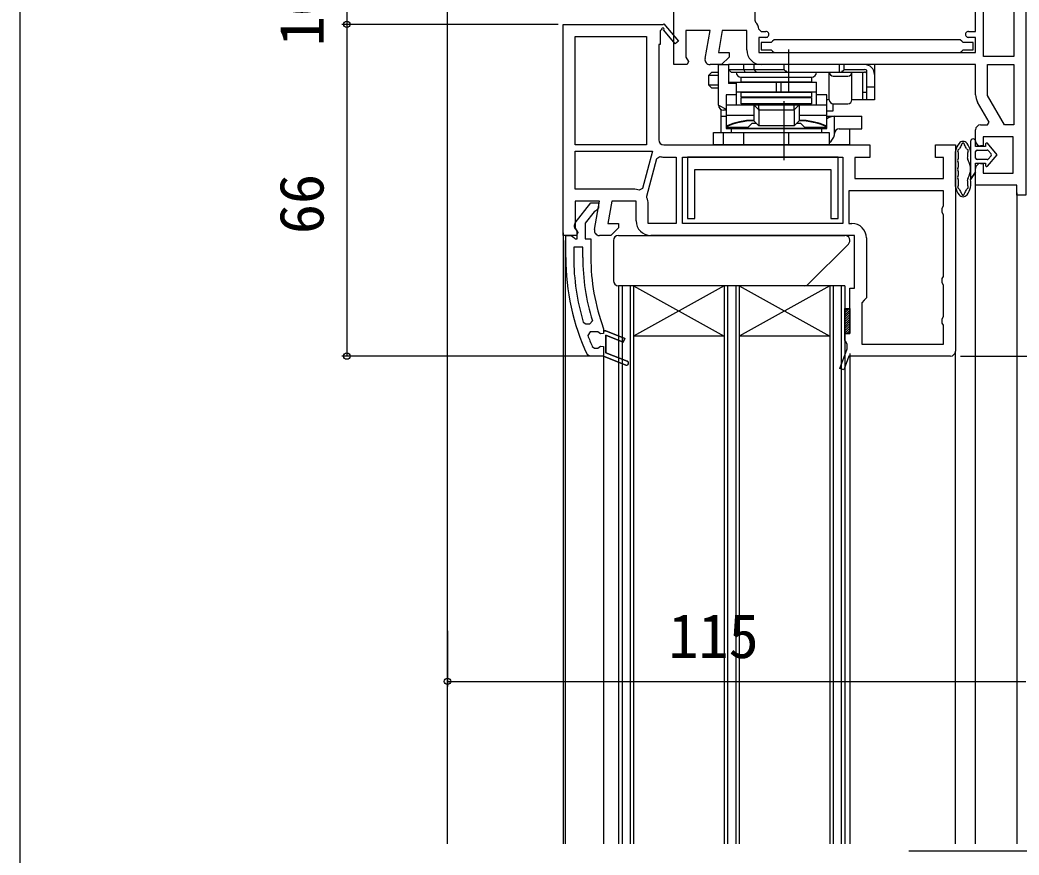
# Model space of a CAD drawing. Units: millimetres, scale not verified. Extents: x -525 to 525, y -783 to 778.
# Drawn here: x -525 to -326.4, y 230 to 396.2 of the extents above; entities that cross this region are included whole.
import ezdxf
from ezdxf.enums import TextEntityAlignment as Align

# ---------------------------------------------------------------- set-up
doc = ezdxf.new("R2010")
doc.units = ezdxf.units.MM
doc.header["$LTSCALE"] = 4
for name, color, linetype in [('0-3_YKK_11', 7, 'Continuous'), ('0-5_YKK_12', 2, 'Continuous'), ('0-6_YKK_13', 4, 'Continuous'), ('0-8_YKK_D', 6, 'Continuous'), ('0-9_YKK_ZWAK', 7, 'Continuous')]:
    doc.layers.add(name, color=color, linetype=linetype)
doc.styles.add('ＭＳ ゴシック', font='')
doc.styles.get('ＭＳ ゴシック').set_extended_font_data('MS Gothic')

msp = doc.modelspace()

# ---------------------------------------------------------------- linework, layer by layer
at = {"layer": '0-3_YKK_11'}
for p, q in [((-335, 372.1), (-335, 374.3)), ((-397, 368.9), (-394.5, 368.9))]:
    msp.add_line(p, q, dxfattribs=at)
for points in [[(-439, 417.3), (-378.4, 417.3), (-378.4, 445.3), (-375, 445.3), (-375, 443.4), (-375.5, 442.9), (-376, 442.4), (-376, 417.3), (-325, 417.3), (-325, 415.8), (-312.5, 415.8), (-312.5, 417.3), (-310, 417.3), (-310, 413.3), (-325, 413.3), (-325, 361.3), (-326.8, 361.3), (-326.8, 363.3), (-335, 363.3), (-335, 366.6)], [(-335, 414.9), (-378.9, 414.9), (-378.9, 396.1), (-378.762, 395.755)], [(-336.4, 393.9), (-335, 393.9), (-335, 414.9)], [(-388.785, 388.474), (-387.793, 394.1), (-392.6, 394.1), (-392.6, 388.744), (-392.058, 387.876), (-392.377, 387.3), (-395, 387.3), (-395, 402.942), (-439.052, 405.25)], [(-417, 353.3), (-417, 395.3), (-397.134, 395.3), (-397, 395.377), (-394.095, 391.959), (-394.705, 391.441), (-397.016, 394.16)], [(-397.394, 394.226), (-397.7, 394.049), (-397.7, 391.3), (-398, 391.3), (-398, 372.3)], [(-380.5, 390.2), (-380.5, 394.1), (-385.355, 394.1), (-386.131, 389.7), (-384, 389.7), (-384, 388.8), (-385.5, 387.3), (-387.8, 387.3)], [(-378.113, 394.348), (-377.615, 393.9), (-376.7, 393.9)], [(-376.7, 392.7), (-378.1, 392.7), (-378.1, 389.7), (-335, 389.7), (-335, 392.7), (-336.4, 392.7)], [(-335, 381.273), (-335, 387.3), (-377.6, 387.3)], [(-334, 375.3), (-332.654, 375.3), (-332.327, 375.867), (-334.611, 379.823)], [(-334, 367.6), (-333.5, 367.6), (-333.5, 365.7), (-327.5, 365.7), (-327.5, 372.9), (-333.5, 372.9), (-333.5, 371.1), (-334, 371.1)], [(-414.6, 370.1), (-399.221, 370.1), (-401.226, 362.616), (-401.899, 362.283)], [(-403, 362.5), (-414.6, 362.5), (-414.6, 370.1)], [(-397, 371.3), (-356, 371.3), (-356, 368.8), (-359, 368.8), (-359, 364.6), (-341.4, 364.6), (-341.4, 368.8), (-343, 368.8), (-343, 371.3), (-339, 371.3), (-339, 330.3)], [(-400.356, 360.791), (-400.383, 361.126), (-398.372, 368.632), (-397.775, 368.989)], [(-394.5, 368.9), (-394.5, 355.7), (-400.1, 355.7), (-400.1, 359.6)], [(-341.4, 362.2), (-360.2, 362.2), (-360.2, 355.7), (-359.6, 355.7)], [(-356.7, 352.8), (-356.7, 340.895), (-357.15, 340.397), (-357.6, 339.9), (-357.6, 331.7), (-341.4, 331.7), (-341.4, 335.434), (-341.65, 335.867), (-341.65, 336.733), (-341.4, 337.166), (-341.4, 343.434), (-341.65, 343.867), (-341.65, 344.733), (-341.4, 345.166), (-341.4, 357.434), (-341.65, 357.867), (-341.65, 358.733), (-341.4, 359.166), (-341.4, 362.2)], [(-410.785, 354.474), (-409.793, 360.1), (-414.6, 360.1), (-414.6, 354.744), (-414.058, 353.876), (-414.377, 353.3), (-417, 353.3)], [(-414.587, 355.817), (-411.475, 359.801), (-410, 359.801), (-410, 358.699), (-410.475, 358.2), (-410.845, 358.008), (-412.6, 355.762), (-412.6, 352.601), (-411.5, 352.601), (-411.5, 348.933)], [(-402.5, 356.2), (-402.5, 360.1), (-407.355, 360.1), (-408.131, 355.7), (-406, 355.7), (-406, 354.8), (-407.5, 353.3), (-409.8, 353.3)], [(-416.5, 348.933), (-416.5, 353.301), (-415.4, 353.301), (-414.904, 352.863), (-414.606, 352.601), (-414.2, 352.601), (-414.2, 354.001), (-414.4, 354.401)], [(-340, 329.3), (-360.189, 329.3), (-361.226, 326.559), (-361.974, 326.841), (-360.5, 330.739), (-360.5, 331.634), (-360.75, 332.067), (-361, 332.5), (-361, 333.8), (-360, 333.8), (-360, 342.8), (-359.1, 342.8), (-359.1, 353.3), (-399.6, 353.3)], [(-413.1, 348.933), (-413.1, 351.001), (-414.9, 351.001), (-414.9, 348.933)], [(-412.991, 336.056), (-412.513, 335.701), (-411.676, 335.701), (-411.198, 336.348)], [(-404.252, 328.272), (-408.5, 329.963), (-408.5, 333.44), (-405.048, 332.066), (-404.752, 332.809), (-408.5, 334.301), (-409, 334.301), (-409, 333.801), (-409.59, 333.726), (-410.074, 334.101), (-410.1, 334.101), (-411.635, 334.101), (-412.104, 333.426)], [(-409.03, 334.918), (-409, 334.747), (-409, 334.301), (-408.5, 334.301), (-404.752, 332.809), (-405.048, 332.066), (-408.5, 333.44), (-408.5, 329.963), (-404.252, 328.272)], [(-411.205, 331.201), (-410.747, 330.901), (-410.074, 330.901), (-409.59, 331.276), (-409, 331.201), (-409, 329.301), (-404.548, 327.529), (-409, 329.301), (-411.782, 329.301), (-412.235, 329.59)]]:
    msp.add_lwpolyline(points, dxfattribs=at)
for points in [[(-327.4, 414.9), (-327.4, 388.9), (-333.4, 388.9), (-333.4, 414.9)], [(-400.4, 392.9), (-400.4, 371.3), (-414.6, 371.3), (-414.6, 392.9)], [(-327.4, 387.3), (-327.4, 375.3), (-329.228, 375.3), (-332.6, 381.139), (-332.6, 387.3)], [(-361.4, 355.7), (-393.3, 355.7), (-393.3, 368.9), (-361.4, 368.9)]]:
    msp.add_lwpolyline(points, close=True, dxfattribs=at)
for centre, radius, start, end in [((-380.5, 394.1), 2.4, 5.9378, 43.60284), ((-397.177, 394.351), 0.25, 310.35701, 210), ((-376.7, 393.3), 0.6, 269.99999, 90.00001), ((-336.4, 393.3), 0.6, 89.99999, 270.00001), ((-377.6, 390.2), 2.9, 180.00001, 269.99999), ((-387.8, 388.3), 1, 170.00002, 270), ((-332.1, 381.273), 2.9, 179.99998, 209.99999), ((-334, 374.3), 1, 90.00001, 179.99999), ((-397, 372.3), 1, 180.00001, 269.99999), ((-334, 372.1), 1, 180.00001, 269.99999), ((-397, 372.3), 3.4, 256.82613, 269.99998), ((-334, 366.6), 1, 90.00001, 179.99999), ((-403, 359.6), 2.9, 67.68615, 89.99999), ((-403, 359.6), 2.9, 359.99996, 24.25263), ((-413.8, 355.201), 1, 141.91328, 233.13011), ((-399.6, 356.2), 2.9, 180.00001, 269.99999), ((-359.6, 352.8), 2.9, 0.00001, 89.99999), ((-409.8, 354.3), 1, 169.99999, 269.99998), ((-370.5, 348.933), 46, 180.00001, 204.86598), ((-370.5, 348.933), 44.4, 179.99999, 196.86019), ((-370.5, 348.933), 42.6, 179.99999, 197.18277), ((-370.5, 348.933), 41, 179.99999, 199.98888), ((-370.5, 348.933), 44.4, 200.44221, 203.53922), ((-340, 330.3), 1, 270.00001, 359.99999), ((-404.4, 327.901), 0.4, 248.30059, 68.30061), ((-404.4, 327.901), 0.4, 248.30059, 68.30061)]:
    msp.add_arc(centre, radius, start, end, dxfattribs=at)
at = {"layer": '0-5_YKK_12'}
for p, q in [((-440, 232.3), (-440, 406.249)), ((-335, 232.3), (-335, 363.8)), ((-326.8, 361.8), (-326.8, 232.3)), ((-417, 353.8), (-417, 232.3)), ((-416.504, 232.3), (-416.504, 352.3)), ((-406, 343.298), (-406, 232.3)), ((-361, 343.298), (-406, 343.298)), ((-405.3, 343.298), (-405.3, 232.3)), ((-403.7, 343.298), (-403.7, 232.3)), ((-403, 343.298), (-403, 232.3)), ((-385, 343.298), (-403, 333.298)), ((-403, 343.298), (-385, 333.298)), ((-385, 343.298), (-385, 232.3)), ((-384.3, 343.298), (-384.3, 232.3)), ((-382.7, 343.298), (-382.7, 232.3)), ((-382, 343.298), (-382, 232.3)), ((-364, 343.298), (-382, 333.298)), ((-382, 343.298), (-364, 333.298)), ((-364, 343.298), (-364, 232.3)), ((-363.3, 343.298), (-363.3, 232.3)), ((-361.7, 343.298), (-361.7, 232.3)), ((-361, 343.298), (-361, 232.3)), ((-385, 333.298), (-403, 333.298)), ((-364, 333.298), (-382, 333.298)), ((-360, 329.8), (-360, 232.3)), ((-339, 232.3), (-339, 330.3)), ((-409, 329.299), (-409, 232.299)), ((-324.299, 230.793), (-348.25, 230.8))]:
    msp.add_line(p, q, dxfattribs=at)
at = {"layer": '0-6_YKK_13'}
for p, q in [((-372.1, 381.8), (-372.1, 390.3)), ((-388.033, 385.2), (-387.533, 385.7)), ((-386.1, 385.7), (-387.533, 385.7)), ((-386.1, 387.3), (-384.1, 387.3)), ((-386.1, 379.2), (-386.1, 387.3)), ((-384.1, 387.3), (-384.1, 383.5)), ((-384.1, 387.3), (-384.1, 383.8)), ((-357.1, 387.3), (-384.1, 387.3)), ((-384.1, 386.3), (-373.058, 386.3)), ((-384.1, 386.3), (-383.6, 385.8)), ((-383.6, 385.8), (-357.1, 385.8)), ((-381.1, 386.3), (-381.1, 387.3)), ((-381.1, 386.3), (-380.893, 385.8)), ((-379.1, 387.3), (-379.1, 386.3)), ((-379.1, 386.3), (-378.6, 385.8)), ((-373.058, 386.3), (-373.058, 387.3)), ((-372.6, 386), (-372.6, 385.8)), ((-372.142, 385.8), (-372.142, 387.3)), ((-364.1, 380.3), (-364.1, 385.8)), ((-362.058, 385.8), (-362.058, 387.3)), ((-361.6, 386), (-361.6, 385.8)), ((-361.142, 386.3), (-361.142, 387.3)), ((-361.142, 386.3), (-357.1, 386.3)), ((-359.6, 380.3), (-359.6, 385.8)), ((-357.4, 380.3), (-357.4, 385.8)), ((-355.1, 387.3), (-357.1, 387.3)), ((-356.6, 380.3), (-356.6, 386.166)), ((-355.1, 387.3), (-355.1, 385.3)), ((-388.033, 385.2), (-386.1, 385.2)), ((-386.129, 385.2), (-386.1, 385.229)), ((-386.129, 383.2), (-386.129, 385.2)), ((-384.1, 383.8), (-382.6, 383.8)), ((-384.1, 383.8), (-382.6, 383.8)), ((-382.6, 383.5), (-384.1, 383.5)), ((-382.6, 383.8), (-366.6, 383.8)), ((-382.6, 383.8), (-382.6, 379.3)), ((-381.6, 384.8), (-367.6, 384.8)), ((-374.564, 381.8), (-374.564, 383.8)), ((-373.661, 381.8), (-373.661, 383.8)), ((-366.6, 379.3), (-366.6, 383.8)), ((-363.3, 385), (-360.4, 385)), ((-355.1, 385.3), (-355.1, 380.3)), ((-386.1, 383.2), (-388.033, 383.2)), ((-387.533, 382.7), (-386.1, 382.7)), ((-386.1, 383.171), (-386.129, 383.2)), ((-366.6, 381.8), (-382.6, 381.8)), ((-355.1, 382.8), (-356.6, 382.8)), ((-382.6, 381.3), (-384.6, 381.3)), ((-384.6, 381.3), (-384.6, 374.6)), ((-367.6, 380.7), (-381.6, 380.7)), ((-381.6, 379.5), (-381.6, 380.7)), ((-367.6, 379.5), (-381.6, 379.5)), ((-373.1, 380), (-373.1, 368.3)), ((-367.6, 380.7), (-367.6, 379.5)), ((-366.064, 381.3), (-366.6, 381.3)), ((-364.1, 380.3), (-364.6, 380.3)), ((-363.387, 379.505), (-363.387, 378)), ((-363.3, 379.5), (-360.4, 379.5)), ((-355.1, 380.3), (-359.6, 380.3)), ((-386.1, 379.2), (-384.6, 378.45)), ((-385.585, 373.8), (-385.585, 378.326)), ((-384.6, 378.2), (-385.1, 378.2)), ((-384.6, 379.3), (-370.1, 379.3)), ((-379.1, 379.3), (-378.106, 378.306)), ((-379.1, 379.179), (-379.1, 376.1)), ((-378.1, 378.568), (-378.1, 379.3)), ((-378.1, 378.3), (-378.097, 378.297)), ((-378.1, 378.179), (-378.1, 375.1)), ((-378.097, 378.212), (-378.097, 378.297)), ((-371.102, 378.297), (-371.1, 378.3)), ((-371.102, 378.212), (-371.102, 378.297)), ((-371.1, 378.568), (-371.1, 379.3)), ((-371.1, 378.3), (-371.094, 378.306)), ((-371.1, 378.179), (-371.1, 375.1)), ((-371.094, 378.306), (-370.1, 379.3)), ((-370.1, 379.3), (-364.6, 379.3)), ((-370.1, 379.179), (-370.1, 376.1)), ((-363.387, 378), (-364.6, 378)), ((-385.585, 377), (-384.6, 377)), ((-384.6, 377.247), (-379.1, 377.247)), ((-379.471, 375.6), (-380.271, 374.8)), ((-378.6, 375.6), (-379.471, 375.6)), ((-378.1, 375.1), (-379.1, 376.1)), ((-369.728, 375.6), (-370.6, 375.6)), ((-370.1, 377.247), (-364.6, 377.247)), ((-368.928, 374.8), (-369.728, 375.6)), ((-364.6, 377), (-357.6, 377)), ((-363.08, 373.339), (-363.08, 377)), ((-357.6, 374.5), (-357.6, 377)), ((-387.1, 373.8), (-364.1, 373.8)), ((-387.1, 371.3), (-387.1, 373.8)), ((-385.1, 371.3), (-385.1, 373.8)), ((-380.271, 374.8), (-384.6, 374.8)), ((-384.6, 374.6), (-364.6, 374.6)), ((-383.6, 374.6), (-383.6, 373.8)), ((-365.6, 374.6), (-383.6, 374.6)), ((-381.1, 371.3), (-381.1, 373.8)), ((-373.058, 371.3), (-373.058, 373.8)), ((-372.142, 371.3), (-372.142, 373.8)), ((-364.6, 374.8), (-368.928, 374.8)), ((-365.6, 374.457), (-365.562, 374.6)), ((-364.1, 373.8), (-364.1, 371.3)), ((-362.145, 374.5), (-357.6, 374.5)), ((-360.1, 374.5), (-360.1, 371.3)), ((-336, 372.001), (-336, 364.451)), ((-335, 371), (-335, 372)), ((-333, 371.498), (-333, 371)), ((-330.7, 369.35), (-332.644, 371.629)), ((-360.1, 371.3), (-387.1, 371.3)), ((-363.613, 371.3), (-364.1, 371.391)), ((-339, 363.009), (-339, 369.991)), ((-338.4, 368.709), (-338.4, 369.712)), ((-333, 371), (-335, 371)), ((-335, 368.7), (-335, 370)), ((-334.7, 370.3), (-332.7, 370.3)), ((-332.472, 370.195), (-331.917, 369.545)), ((-338.4, 367.029), (-338.4, 367.651)), ((-335, 367.7), (-333, 367.7)), ((-335, 365.9), (-335, 367.7)), ((-332.7, 368.4), (-334.7, 368.4)), ((-333, 367.7), (-333, 367.202)), ((-332.644, 367.071), (-330.7, 369.35)), ((-331.917, 369.155), (-332.472, 368.505)), ((-338.4, 365.349), (-338.4, 365.971)), ((-338.4, 363.288), (-338.4, 364.291)), ((-407.004, 352.3), (-407.004, 344.3)), ((-406.004, 353.3), (-361.004, 353.3)), ((-368.297, 343.593), (-360.297, 351.593)), ((-369.004, 343.3), (-406.004, 343.3)), ((-361, 338.363), (-360.563, 338.8)), ((-361, 337.914), (-360.114, 338.8)), ((-361, 337.465), (-360, 338.465)), ((-361, 337.016), (-360, 338.016)), ((-361, 336.567), (-360, 337.567)), ((-361, 336.118), (-360, 337.118)), ((-361, 335.669), (-360, 336.669)), ((-361, 335.22), (-360, 336.22)), ((-361, 334.771), (-360, 335.771)), ((-361, 334.322), (-360, 335.322)), ((-361, 333.873), (-360, 334.873)), ((-360.624, 333.8), (-360, 334.424)), ((-360.175, 333.8), (-360, 333.975))]:
    msp.add_line(p, q, dxfattribs=at)
for points in [[(-375.062, 389.7), (-338.046, 389.7), (-337.75, 389.95), (-337.454, 390.2), (-335.504, 390.2), (-335.504, 391.7), (-337.454, 391.7), (-337.75, 391.95), (-338.046, 392.2), (-375.062, 392.2), (-375.358, 391.95), (-375.654, 391.7), (-377.604, 391.7), (-377.604, 390.2), (-375.654, 390.2), (-375.358, 389.95)], [(-381.6, 384.8), (-367.6, 384.8), (-367.6, 383.8), (-381.6, 383.8)], [(-381.6, 381.8), (-367.6, 381.8), (-367.6, 380.8), (-381.6, 380.8)], [(-362.3, 368.9), (-392.3, 368.9), (-392.3, 356.7), (-390.8, 356.7), (-390.8, 366.4), (-363.8, 366.4), (-363.8, 356.7), (-362.3, 356.7)], [(-361, 338.8), (-360, 338.8), (-360, 333.8), (-361, 333.8)]]:
    msp.add_lwpolyline(points, close=True, dxfattribs=at)
for points in [[(-387.533, 382.7), (-388.033, 383.2), (-388.033, 385.2)], [(-357.4, 381.8), (-357.1, 381.8), (-356.6, 381.8)], [(-364.6, 374.6), (-364.6, 381.3), (-366.064, 381.3)], [(-378.106, 378.306), (-378.1, 378.3), (-371.1, 378.3)], [(-379.1, 376.221), (-380.517, 376.148), (-381.917, 375.93), (-383.283, 375.571), (-384.6, 375.073)], [(-370.1, 376.1), (-371.1, 375.1), (-378.1, 375.1)], [(-364.6, 375.073), (-365.916, 375.571), (-367.283, 375.93), (-368.683, 376.148), (-370.1, 376.221)], [(-383.6, 373.8), (-365.6, 373.8), (-365.6, 374.6)], [(-336, 364.451), (-335, 365.9), (-336, 364.451)]]:
    msp.add_lwpolyline(points, dxfattribs=at)
for centre, radius, start, end in [((-381.6, 385.8), 1, 180, 270), ((-372.6, 386.5), 0.5, 203.57818, 270), ((-367.6, 385.8), 1, 270, 0), ((-363.3, 385.8), 0.8, 180, 270), ((-361.6, 386.5), 0.5, 270, 336.42182), ((-360.4, 385.8), 0.8, 270, 0), ((-357.1, 385.3), 2, 0, 90), ((-357.1, 385.3), 1, 60, 90), ((-357.1, 385.3), 0.5, 0, 90), ((-363.3, 380.3), 0.8, 180, 270), ((-360.4, 380.3), 0.8, 270, 0), ((-385.1, 379.2), 1, 180, 270), ((-379.1, 363.1), 13, 90, 115.029), ((-370.1, 363.1), 13, 64.971, 90), ((-335.275, 369.301), 3.8, 142.61723, 167.56012), ((-337.5, 371.001), 1, 37.38277, 142.61723), ((-338, 371.498), 0.3, 321.12634, 0.38612), ((-337.5, 371.501), 0.2, 359.61393, 180.38612), ((-337, 371.498), 0.3, 179.61393, 218.87367), ((-339.725, 369.301), 3.8, 11.41207, 37.38277), ((-335.5, 372.001), 0.5, 0.11462, 179.88538), ((-335.5, 372), 0.5, 0.00002, 0.11467), ((-332.798, 371.498), 0.202, 40.46381, 180), ((-338.4, 369.991), 0.6, 167.56012, 180), ((-338.352, 370.181), 0.2, 107.41595, 215.89399), ((-339, 369.712), 0.6, 0, 35.89399), ((-338.501, 370.658), 0.3, 287.41595, 337.1967), ((-335.275, 369.301), 3.2, 141.12634, 157.1967), ((-339.725, 369.301), 3.2, 22.8033, 38.87367), ((-336.498, 370.658), 0.3, 202.8033, 252.58405), ((-336.648, 370.181), 0.2, 319.31808, 72.58405), ((-339.725, 369.301), 3.2, 348.58793, 9.09882), ((-336.269, 369.855), 0.3, 139.31808, 189.09882), ((-334.7, 370), 0.3, 90, 180), ((-332.7, 370), 0.3, 40.46381, 90), ((-332.146, 369.35), 0.3, 319.53619, 40.46381), ((-338.4, 368.18), 0.2, 138.59038, 221.40962), ((-339, 368.709), 0.6, 318.59038, 0), ((-339, 367.651), 0.6, 0, 41.40962), ((-336, 368.549), 0.6, 168.58793, 212.63687), ((-339.2, 366.5), 3.2, 327.36313, 32.63687), ((-334.7, 368.7), 0.3, 180, 270), ((-332.7, 368.7), 0.3, 270, 319.53619), ((-338.4, 366.5), 0.2, 138.59038, 221.40962), ((-339, 367.029), 0.6, 318.59038, 0), ((-339, 365.971), 0.6, 0, 41.40962), ((-332.798, 367.202), 0.202, 180.00003, 319.53622), ((-338.4, 364.82), 0.2, 138.59038, 221.40962), ((-339, 365.349), 0.6, 318.59038, 0), ((-339, 364.291), 0.6, 0, 41.40962), ((-339.725, 363.699), 3.8, 322.61723, 11.41207), ((-336, 364.451), 0.6, 147.36313, 191.41207), ((-339.725, 363.699), 3.2, 350.90118, 11.41207), ((-338.4, 363.009), 0.6, 180, 192.43989), ((-335.275, 363.699), 3.8, 192.43989, 217.38277), ((-338.352, 362.819), 0.2, 144.106, 252.58405), ((-339, 363.288), 0.6, 324.106, 0), ((-338.501, 362.342), 0.3, 22.8033, 72.58405), ((-335.275, 363.699), 3.2, 202.8033, 218.87367), ((-338, 361.502), 0.3, 359.61392, 38.87367), ((-337, 361.502), 0.3, 141.12633, 180.38608), ((-339.725, 363.699), 3.2, 321.12633, 337.1967), ((-336.498, 362.342), 0.3, 107.41595, 157.1967), ((-336.648, 362.819), 0.2, 287.41595, 40.68193), ((-336.269, 363.145), 0.3, 170.90118, 220.68193), ((-337.5, 361.999), 1, 217.38277, 322.61723), ((-337.5, 361.499), 0.2, 179.61392, 0.38608), ((-406.004, 352.3), 1, 90, 180), ((-361.004, 352.3), 1, 315, 90), ((-406.004, 344.3), 1, 180, 270), ((-369.004, 344.3), 1, 270, 315)]:
    msp.add_arc(centre, radius, start, end, dxfattribs=at)
for centre, major_axis, ratio, start_param, end_param in [((-377.1, 377.3), (1.97, -1.97), 0.176327, 3.2646882, 3.3161231), ((-377.271, 380.3), (0.828, 1.998), 0.093899, 2.7346179, 3.102718), ((-380.1, 380.3), (1.932, -1.932), 0.267949, 0.18405, 0.2617994), ((-376.1, 376.3), (1.97, -1.97), 0.176327, 3.2646883, 3.3161232), ((-373.1, 376.3), (1.97, 1.97), 0.176327, 6.1086548, 6.1600897), ((-369.1, 380.3), (1.932, 1.932), 0.267949, 2.8797933, 2.9575426), ((-371.928, 380.3), (-0.828, 1.998), 0.093899, 3.1804673, 3.5485674), ((-372.1, 377.3), (1.97, 1.97), 0.176327, 6.1086549, 6.1600898), ((-363.049, 374.5), (-2.519, 0), 0.992361, 4.7247659, 5.3755266), ((-365.311, 373.8), (0, -2.5), 0.907845, 1.3853339, 1.4849767), ((-362.145, 373.5), (0, -1), 0.907845, 3.1415927, 4.6265694), ((-365.556, 373.8), (-2.519, 0), 0.992546, 2.1871111, 2.9561302)]:
    msp.add_ellipse(centre, major_axis=major_axis, ratio=ratio, start_param=start_param, end_param=end_param, dxfattribs=at)
at = {"layer": '0-8_YKK_D'}
for p, q in [((-460, 405.3), (-460, 395.3)), ((-418, 395.3), (-461, 395.3)), ((-419, 395.3), (-461, 395.3)), ((-460, 395.3), (-460, 329.3)), ((-411.341, 329.3), (-461, 329.3)), ((-338, 329.3), (-113, 329.3)), ((-440, 274.656), (-440, 263.591)), ((-440, 264.591), (-325, 264.591))]:
    msp.add_line(p, q, dxfattribs=at)
for centre in [(-460, 395.3), (-460, 395.3), (-460, 329.3), (-440, 264.591)]:
    msp.add_circle(centre, 0.637, dxfattribs=at)
at = {"layer": '0-9_YKK_ZWAK'}
msp.add_line((-525, 747.3), (-525, -782.7), dxfattribs=at)

# ---------------------------------------------------------------- texts
at = {"layer": '0-8_YKK_D', "style": 'ＭＳ ゴシック'}
for s, p in [('10', (-462, 390.959)), ('66', (-462, 353.573))]:
    msp.add_text(s, height=8.798, rotation=90, dxfattribs=at).set_placement(p, align=Align.BOTTOM_LEFT)
msp.add_text('115', height=8.798, dxfattribs=at).set_placement((-396.068, 266.591), align=Align.BOTTOM_LEFT)

doc.saveas('drawing.dxf')
